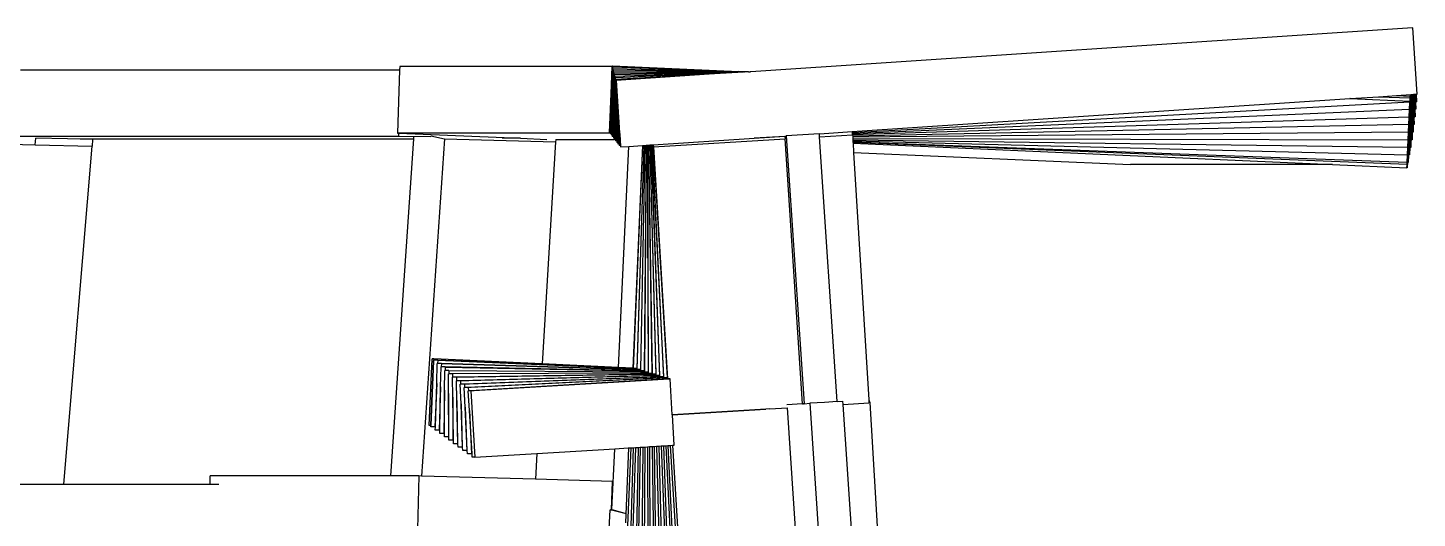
# Model space of a CAD drawing. Header units: millimetres. Extents: x 90964 to 877642, y 656808 to 1438307.
# Drawn here: x 862303 to 863347, y 1269691 to 1270060 of the extents above; entities that cross this region are included whole.
import ezdxf

# ---------------------------------------------------------------- set-up
doc = ezdxf.new("R2010")
doc.units = ezdxf.units.MM
doc.header["$LTSCALE"] = 300
doc.layers.add('SectionCutEdges', color=7, linetype='Continuous')

msp = doc.modelspace()

# ---------------------------------------------------------------- linework, layer by layer
at = {"color": 251}
for p, q in [((863343.7, 1270059.6), (863343.7, 1270059.6)), ((862582.3, 1270027.8), (862297.4, 1270027.8)), ((862582.3, 1270027.8), (862580.7, 1269980.5)), ((862582.5, 1270030.5), (862582.3, 1270027.8)), ((862742.2, 1270030.5), (862582.5, 1270030.5)), ((862742.2, 1270030.5), (862740.1, 1269981)), ((862742.3, 1270030.2), (862740.5, 1269981)), ((862740.8, 1269981), (862742.6, 1270029)), ((862741.4, 1270010), (862742.2, 1270030.5)), ((862741.4, 1270010), (862742.3, 1270030.2)), ((862742.6, 1270029), (862741.4, 1269981)), ((862741.6, 1269980.9), (862742.8, 1270027.9)), ((862742.3, 1270031), (862742.2, 1270030.5)), ((862742.2, 1270030.5), (862742.3, 1270030.5)), ((862742.8, 1270027.9), (862742.2, 1269980.9)), ((862742.4, 1270031), (862742.3, 1270031)), ((862742.3, 1270030.5), (862742.4, 1270031)), ((862742.3, 1270030.2), (862742.3, 1270030.5)), ((862742.3, 1270030.5), (862837.4, 1270026.7)), ((862742.6, 1270030.2), (862742.3, 1270030.2)), ((862742.4, 1270031), (862837.4, 1270026.7)), ((862742.5, 1269980.9), (862743.1, 1270026.7)), ((862742.6, 1270029), (862742.6, 1270030.2)), ((862742.6, 1270030.2), (862837.4, 1270026.7)), ((862742.9, 1270029), (862742.6, 1270029)), ((862742.8, 1270027.9), (862742.9, 1270029)), ((862743.1, 1270027.9), (862742.8, 1270027.9)), ((862742.9, 1270029), (862837.4, 1270026.7)), ((862743.1, 1270026.7), (862743, 1269980.9)), ((862743.1, 1270026.7), (862743.1, 1270027.9)), ((862743.1, 1270027.9), (862840.4, 1270026.6)), ((862743.4, 1270026.7), (862743.1, 1270026.7)), ((862743.4, 1270025.6), (862743.4, 1270026.7)), ((862743.4, 1270026.7), (862840.4, 1270026.6)), ((862743.7, 1270025.6), (862840.4, 1270026.6)), ((862743.9, 1270024.5), (862840.4, 1270026.6)), ((862744.2, 1270023.3), (862840.4, 1270026.6)), ((862744.6, 1270022.2), (862840.8, 1270026.6)), ((862744.9, 1270021), (862840.8, 1270026.6)), ((862840.4, 1270026.6), (862837.4, 1270026.7)), ((862840.8, 1270026.6), (862840.4, 1270026.6)), ((862743.3, 1269980.9), (862743.4, 1270025.6)), ((862743.7, 1270025.6), (862743.4, 1270025.6)), ((862743.4, 1270025.6), (862743.8, 1269980.8)), ((862743.7, 1270024.5), (862743.7, 1270025.6)), ((862743.9, 1270024.5), (862743.7, 1270024.5)), ((862743.7, 1270024.5), (862744.6, 1269980.8)), ((862744.1, 1269980.8), (862743.7, 1270024.5)), ((862744, 1270023.3), (862743.9, 1270024.5)), ((862744.2, 1270023.3), (862744, 1270023.3)), ((862744, 1270023.3), (862745.3, 1269980.8)), ((862744.8, 1269980.8), (862744, 1270023.3)), ((862744.3, 1270022.2), (862744.2, 1270023.3)), ((862744.6, 1270022.2), (862744.3, 1270022.2)), ((862744.3, 1270022.2), (862746.1, 1269980.7)), ((862745.6, 1269980.8), (862744.3, 1270022.2)), ((862744.6, 1270021), (862744.6, 1270022.2)), ((862744.9, 1270021), (862744.6, 1270021)), ((862744.6, 1270021), (862746.8, 1269980.7)), ((862746.4, 1269980.7), (862744.6, 1270021)), ((862745, 1270019.9), (862744.9, 1270021)), ((862745.1, 1270019.9), (862745, 1270019.9)), ((862745, 1270019.9), (862747.6, 1269980.7)), ((862747.1, 1269980.7), (862745, 1270019.9)), ((862740.2, 1269981), (862741.4, 1270010)), ((862740.3, 1269981), (862741.4, 1270010)), ((863296.7, 1270006.4), (863341.7, 1270004.4)), ((863318.1, 1270007.8), (863341.8, 1270006.9)), ((863331.7, 1270008.7), (863341.9, 1270008.3)), ((863341.8, 1270006.9), (863341.7, 1270004.4)), ((863341.8, 1270004.4), (863341.9, 1270008.3)), ((863341.9, 1270008.3), (863342.2, 1270008.3)), ((863342.2, 1270008.3), (863342, 1270003.7)), ((863342.1, 1270003.8), (863342.2, 1270008.3)), ((863342.2, 1270008.3), (863342.3, 1270009.4)), ((863342.5, 1270009.4), (863342.4, 1270003.8)), ((863342.6, 1270003.8), (863342.6, 1270009.4)), ((863342.9, 1270009.4), (863342.8, 1270003.8)), ((863343, 1270003.8), (863343.1, 1270009.4)), ((863343.3, 1270009.5), (863343.3, 1270003.8)), ((863343.6, 1270003.8), (863343.5, 1270009.5)), ((863343.8, 1270009.5), (863343.9, 1270003.8)), ((863344.2, 1270003.9), (863344.1, 1270009.5)), ((863344.4, 1270009.5), (863344.5, 1270003.9)), ((863344.9, 1270003.9), (863344.7, 1270009.6)), ((863345, 1270009.6), (863345.2, 1270003.9)), ((863345.6, 1270003.9), (863345.4, 1270009.6)), ((863345.7, 1270009.6), (863345.9, 1270004)), ((863346.5, 1270004), (863346.2, 1270009.7)), ((863346.4, 1270009.7), (863346.7, 1270004)), ((863341.6, 1270003.7), (862922.7, 1269980.7)), ((863341.4, 1269998.1), (862922.7, 1269979.9)), ((863341.1, 1269992.4), (863341.4, 1269998.1)), ((863341.5, 1269998.1), (863341.3, 1269992.4)), ((863341.4, 1269998.1), (863341.3, 1269992.4)), ((863341.4, 1269998.1), (863341.6, 1270003.7)), ((863341.6, 1270003.7), (863341.4, 1269998.1)), ((863341.5, 1269998.1), (863341.4, 1269998.1)), ((863341.4, 1269998.1), (863341.4, 1269998.1)), ((863341.4, 1269992.4), (863341.6, 1269998.1)), ((863341.8, 1270003.7), (863341.5, 1269998.1)), ((863341.6, 1269998.1), (863341.5, 1269998.1)), ((863341.6, 1270003.7), (863341.7, 1270004.4)), ((863341.8, 1270003.7), (863341.6, 1270003.7)), ((863341.6, 1269998.1), (863341.8, 1270003.7)), ((863341.8, 1269998.1), (863341.6, 1269992.4)), ((863341.8, 1269998.1), (863341.6, 1269998.1)), ((863341.7, 1270004.4), (863341.8, 1270004.4)), ((863341.8, 1270004.4), (863341.8, 1270003.7)), ((863342, 1270003.7), (863341.8, 1269998.1)), ((863342, 1270003.7), (863341.8, 1270003.7)), ((863341.8, 1269992.5), (863342, 1269998.1)), ((863342, 1269998.1), (863341.8, 1269998.1)), ((863342, 1269998.1), (863342.1, 1270003.8)), ((863342.1, 1270003.8), (863342, 1270003.7)), ((863342.3, 1269998.1), (863342, 1269998.1)), ((863342.4, 1270003.8), (863342.1, 1270003.8)), ((863342.3, 1269998.1), (863342.1, 1269992.5)), ((863342.4, 1270003.8), (863342.3, 1269998.1)), ((863342.5, 1269998.1), (863342.3, 1269998.1)), ((863342.6, 1270003.8), (863342.4, 1270003.8)), ((863342.4, 1269992.5), (863342.5, 1269998.1)), ((863342.5, 1269998.1), (863342.6, 1270003.8)), ((863342.8, 1269998.1), (863342.5, 1269998.1)), ((863342.8, 1270003.8), (863342.6, 1270003.8)), ((863342.8, 1269998.1), (863342.7, 1269992.5)), ((863342.8, 1270003.8), (863342.8, 1269998.1)), ((863343, 1270003.8), (863342.8, 1270003.8)), ((863343, 1269998.2), (863342.8, 1269998.1)), ((863343, 1269998.2), (863343, 1270003.8)), ((863343.3, 1270003.8), (863343, 1270003.8)), ((863343, 1269992.5), (863343, 1269998.2)), ((863343.3, 1269998.2), (863343, 1269998.2)), ((863343.3, 1270003.8), (863343.3, 1269998.2)), ((863343.6, 1270003.8), (863343.3, 1270003.8)), ((863343.3, 1269998.2), (863343.3, 1269992.5)), ((863343.7, 1269998.2), (863343.3, 1269998.2)), ((863343.7, 1269998.2), (863343.6, 1270003.8)), ((863343.9, 1270003.8), (863343.6, 1270003.8)), ((863343.7, 1269992.5), (863343.7, 1269998.2)), ((863343.9, 1269998.2), (863343.7, 1269998.2)), ((863344.2, 1270003.9), (863343.9, 1270003.8)), ((863343.9, 1270003.8), (863343.9, 1269998.2)), ((863343.9, 1269998.2), (863344, 1269992.5)), ((863344.3, 1269998.2), (863343.9, 1269998.2)), ((863344.3, 1269998.2), (863344.2, 1270003.9)), ((863344.5, 1270003.9), (863344.2, 1270003.9)), ((863344.5, 1269992.5), (863344.3, 1269998.2)), ((863344.6, 1269998.2), (863344.3, 1269998.2)), ((863344.5, 1270003.9), (863344.6, 1269998.2)), ((863344.9, 1270003.9), (863344.5, 1270003.9)), ((863344.6, 1269998.2), (863344.7, 1269992.5)), ((863345.1, 1269998.2), (863344.6, 1269998.2)), ((863345.1, 1269998.2), (863344.9, 1270003.9)), ((863345.2, 1270003.9), (863344.9, 1270003.9)), ((863345.4, 1269998.3), (863345.1, 1269998.2)), ((863345.3, 1269992.6), (863345.1, 1269998.2)), ((863345.2, 1270003.9), (863345.4, 1269998.3)), ((863345.6, 1270003.9), (863345.2, 1270003.9)), ((863345.4, 1269998.3), (863345.5, 1269992.6)), ((863345.4, 1269998.3), (863345.9, 1269998.3)), ((863345.9, 1270004), (863345.6, 1270003.9)), ((863345.9, 1269998.3), (863345.6, 1270003.9)), ((863345.9, 1270004), (863346.2, 1269998.3)), ((863345.9, 1270004), (863346.5, 1270004)), ((863346.2, 1269998.3), (863345.9, 1269998.3)), ((863346.7, 1270004), (863346.5, 1270004)), ((863341.1, 1269992.4), (862922.8, 1269979)), ((863340.9, 1269986.8), (862922.9, 1269978.1)), ((863340.6, 1269981.1), (863340.9, 1269986.8)), ((863340.7, 1269981.1), (863341, 1269986.8)), ((863340.9, 1269986.8), (863341.1, 1269992.4)), ((863341, 1269986.8), (863340.9, 1269986.8)), ((863340.9, 1269981.1), (863341.2, 1269986.8)), ((863341.3, 1269992.4), (863341, 1269986.8)), ((863341.2, 1269986.8), (863341, 1269986.8)), ((863341.3, 1269992.4), (863341.1, 1269992.4)), ((863341.2, 1269986.8), (863341.4, 1269992.4)), ((863341.4, 1269986.8), (863341.2, 1269986.8)), ((863341.4, 1269986.8), (863341.2, 1269981.1)), ((863341.4, 1269992.4), (863341.3, 1269992.4)), ((863341.6, 1269992.4), (863341.4, 1269992.4)), ((863341.6, 1269992.4), (863341.4, 1269986.8)), ((863341.7, 1269986.8), (863341.4, 1269986.8)), ((863341.8, 1269992.5), (863341.6, 1269992.4)), ((863341.6, 1269981.1), (863341.7, 1269986.8)), ((863341.7, 1269986.8), (863341.8, 1269992.5)), ((863342, 1269986.8), (863341.7, 1269986.8)), ((863342.1, 1269992.5), (863341.8, 1269992.5)), ((863342, 1269986.8), (863341.8, 1269981.1)), ((863342.1, 1269992.5), (863342, 1269986.8)), ((863342.3, 1269986.8), (863342, 1269986.8)), ((863342.4, 1269992.5), (863342.1, 1269992.5)), ((863342.2, 1269981.1), (863342.3, 1269986.8)), ((863342.3, 1269986.8), (863342.4, 1269992.5)), ((863342.6, 1269986.8), (863342.3, 1269986.8)), ((863342.7, 1269992.5), (863342.4, 1269992.5)), ((863342.6, 1269986.8), (863342.5, 1269981.1)), ((863342.7, 1269992.5), (863342.6, 1269986.8)), ((863343, 1269986.8), (863342.6, 1269986.8)), ((863343, 1269992.5), (863342.7, 1269992.5)), ((863343, 1269986.8), (863343, 1269992.5)), ((863343.3, 1269992.5), (863343, 1269992.5)), ((863343, 1269981.1), (863343, 1269986.8)), ((863343.3, 1269986.8), (863343, 1269986.8)), ((863343.3, 1269992.5), (863343.3, 1269986.8)), ((863343.7, 1269992.5), (863343.3, 1269992.5)), ((863343.3, 1269986.8), (863343.3, 1269981.1)), ((863343.8, 1269986.8), (863343.3, 1269986.8)), ((863343.8, 1269986.8), (863343.7, 1269992.5)), ((863344, 1269992.5), (863343.7, 1269992.5)), ((863343.8, 1269981.1), (863343.8, 1269986.8)), ((863344, 1269986.8), (863343.8, 1269986.8)), ((863344, 1269992.5), (863344, 1269986.8)), ((863344.5, 1269992.5), (863344, 1269992.5)), ((863344, 1269986.8), (863344.6, 1269986.9)), ((863344, 1269986.8), (863344.1, 1269981.1)), ((863344.6, 1269986.9), (863344.5, 1269992.5)), ((863344.7, 1269992.5), (863344.5, 1269992.5)), ((863344.8, 1269986.9), (863344.6, 1269986.9)), ((863344.7, 1269992.5), (863345.3, 1269992.6)), ((863344.7, 1269992.5), (863344.8, 1269986.9)), ((863345.5, 1269992.6), (863345.3, 1269992.6)), ((862581.8, 1269977.8), (862242.6, 1269977.8)), ((862308.5, 1269971.7), (862308.9, 1269976.5)), ((862308.9, 1269976.5), (862308.9, 1269976.5)), ((862332.7, 1269976.1), (862308.9, 1269976.5)), ((862351.6, 1269975.6), (862332.7, 1269976.1)), ((862351.7, 1269975.8), (862332.7, 1269976.1)), ((862351.6, 1269975.6), (862351.2, 1269970.6)), ((862351.7, 1269975.8), (862351.6, 1269975.6)), ((862351.7, 1269976.2), (862351.7, 1269975.8)), ((862351.7, 1269976.2), (862592.7, 1269976.2)), ((862592.7, 1269976.2), (862575.4, 1269722.7)), ((862740.3, 1269980.5), (862580.7, 1269980.5)), ((862580.7, 1269980.5), (862581.8, 1269980.4)), ((862581.8, 1269980.4), (862673.1, 1269976.5)), ((862581.8, 1269977.8), (862581.8, 1269980.4)), ((862605.9, 1269977.5), (862581.8, 1269977.8)), ((862592.8, 1269977.4), (862592.7, 1269976.2)), ((862616.2, 1269976.2), (862598.9, 1269722.6)), ((862605.9, 1269978.4), (862616.2, 1269976.2)), ((862616.2, 1269976.2), (862699.6, 1269973.8)), ((862673.1, 1269976.5), (862659.5, 1269976.7)), ((862673.1, 1269976.5), (862692.9, 1269975.7)), ((862699.7, 1269975.4), (862699.6, 1269973.8)), ((862699.7, 1269975.7), (862699.7, 1269975.4)), ((862699.7, 1269975.7), (862743.8, 1269975.6)), ((862740.2, 1269981), (862740.1, 1269981)), ((862740.3, 1269981), (862740.2, 1269981)), ((862740.3, 1269980.5), (862740.3, 1269981)), ((862740.5, 1269981), (862740.3, 1269981)), ((862740.5, 1269980.5), (862740.3, 1269980.5)), ((862740.5, 1269981), (862740.5, 1269980.5)), ((862740.8, 1269981), (862740.5, 1269981)), ((862740.5, 1269980.5), (862740.5, 1269980.2)), ((862740.8, 1269980.5), (862740.5, 1269980.5)), ((862740.8, 1269980.2), (862740.5, 1269980.2)), ((862740.8, 1269980.5), (862740.8, 1269981)), ((862741.4, 1269981), (862740.8, 1269981)), ((862740.8, 1269980.2), (862740.8, 1269980.5)), ((862741.4, 1269980.5), (862740.8, 1269980.5)), ((862741.4, 1269980.2), (862740.8, 1269980.2)), ((862741.4, 1269980.2), (862741.3, 1269979)), ((862741.6, 1269979), (862741.3, 1269979)), ((862741.4, 1269981), (862741.4, 1269980.5)), ((862741.6, 1269980.9), (862741.4, 1269981)), ((862741.4, 1269980.5), (862741.4, 1269980.2)), ((862741.6, 1269980.4), (862741.4, 1269980.5)), ((862741.6, 1269980.2), (862741.4, 1269980.2)), ((862741.6, 1269980.4), (862741.6, 1269980.9)), ((862742.2, 1269980.9), (862741.6, 1269980.9)), ((862741.6, 1269980.2), (862741.6, 1269980.4)), ((862742.2, 1269980.4), (862741.6, 1269980.4)), ((862741.6, 1269979), (862741.6, 1269980.2)), ((862742.2, 1269980.1), (862741.6, 1269980.2)), ((862742.2, 1269979), (862741.6, 1269979)), ((862742.2, 1269979), (862742.1, 1269977.9)), ((862742.4, 1269977.9), (862742.1, 1269977.9)), ((862742.2, 1269980.9), (862742.2, 1269980.4)), ((862742.5, 1269980.9), (862742.2, 1269980.9)), ((862742.2, 1269980.4), (862742.2, 1269980.1)), ((862742.5, 1269980.4), (862742.2, 1269980.4)), ((862742.2, 1269980.1), (862742.2, 1269979)), ((862742.5, 1269980.1), (862742.2, 1269980.1)), ((862742.4, 1269979), (862742.2, 1269979)), ((862742.4, 1269979), (862742.5, 1269980.1)), ((862742.4, 1269977.9), (862742.4, 1269979)), ((862743, 1269979), (862742.4, 1269979)), ((862743, 1269977.9), (862742.4, 1269977.9)), ((862742.5, 1269980.4), (862742.5, 1269980.9)), ((862743, 1269980.9), (862742.5, 1269980.9)), ((862742.5, 1269980.1), (862742.5, 1269980.4)), ((862743, 1269980.4), (862742.5, 1269980.4)), ((862743, 1269980.1), (862742.5, 1269980.1)), ((862743, 1269980.9), (862743, 1269980.4)), ((862743.3, 1269980.9), (862743, 1269980.9)), ((862743, 1269980.4), (862743, 1269980.1)), ((862743.3, 1269980.4), (862743, 1269980.4)), ((862743, 1269980.1), (862743, 1269979)), ((862743.3, 1269980.1), (862743, 1269980.1)), ((862743, 1269979), (862743, 1269977.9)), ((862743.3, 1269979), (862743, 1269979)), ((862743, 1269977.9), (862743, 1269976.7)), ((862743.3, 1269977.9), (862743, 1269977.9)), ((862743.3, 1269976.7), (862743, 1269976.7)), ((862743.3, 1269980.4), (862743.3, 1269980.9)), ((862743.8, 1269980.8), (862743.3, 1269980.9)), ((862743.3, 1269980.1), (862743.3, 1269980.4)), ((862743.8, 1269980.4), (862743.3, 1269980.4)), ((862743.3, 1269979), (862743.3, 1269980.1)), ((862743.8, 1269980.1), (862743.3, 1269980.1)), ((862743.3, 1269977.9), (862743.3, 1269979)), ((862743.8, 1269979), (862743.3, 1269979)), ((862743.3, 1269976.7), (862743.3, 1269977.9)), ((862743.8, 1269977.9), (862743.3, 1269977.9)), ((862743.8, 1269976.7), (862743.3, 1269976.7)), ((862743.8, 1269980.8), (862743.8, 1269980.4)), ((862744.1, 1269980.8), (862743.8, 1269980.8)), ((862743.8, 1269980.4), (862743.8, 1269980.1)), ((862744.1, 1269980.3), (862743.8, 1269980.4)), ((862743.8, 1269980.1), (862743.8, 1269979)), ((862744.1, 1269980.1), (862743.8, 1269980.1)), ((862743.8, 1269979), (862743.8, 1269977.9)), ((862744.1, 1269979), (862743.8, 1269979)), ((862743.8, 1269977.9), (862743.8, 1269976.7)), ((862744.1, 1269977.9), (862743.8, 1269977.9)), ((862743.8, 1269976.7), (862743.8, 1269975.6)), ((862744.1, 1269976.7), (862743.8, 1269976.7)), ((862744.1, 1269975.6), (862743.8, 1269975.6)), ((862744.1, 1269980.3), (862744.1, 1269980.8)), ((862744.6, 1269980.8), (862744.1, 1269980.8)), ((862744.1, 1269980.1), (862744.1, 1269980.3)), ((862744.6, 1269980.3), (862744.1, 1269980.3)), ((862744.1, 1269979), (862744.1, 1269980.1)), ((862744.6, 1269980.1), (862744.1, 1269980.1)), ((862744.1, 1269977.9), (862744.1, 1269979)), ((862744.6, 1269979), (862744.1, 1269979)), ((862744.1, 1269976.7), (862744.1, 1269977.9)), ((862744.6, 1269977.9), (862744.1, 1269977.9)), ((862744.1, 1269975.6), (862744.1, 1269976.7)), ((862744.7, 1269976.7), (862744.1, 1269976.7)), ((862744.7, 1269975.6), (862744.1, 1269975.6)), ((862744.8, 1269980.8), (862744.6, 1269980.8)), ((862744.6, 1269980.8), (862744.6, 1269980.3)), ((862744.6, 1269980.3), (862744.6, 1269980.1)), ((862744.9, 1269980.3), (862744.6, 1269980.3)), ((862744.6, 1269980.1), (862744.6, 1269979)), ((862744.9, 1269980), (862744.6, 1269980.1)), ((862744.6, 1269979), (862744.6, 1269977.9)), ((862744.9, 1269979), (862744.6, 1269979)), ((862744.6, 1269977.9), (862744.7, 1269976.7)), ((862744.9, 1269977.9), (862744.6, 1269977.9)), ((862744.7, 1269976.7), (862744.7, 1269975.6)), ((862744.9, 1269976.7), (862744.7, 1269976.7)), ((862744.7, 1269975.6), (862744.7, 1269974.5)), ((862745, 1269975.6), (862744.7, 1269975.6)), ((862745, 1269974.5), (862744.7, 1269974.5)), ((862745.3, 1269980.8), (862744.8, 1269980.8)), ((862744.9, 1269980.3), (862744.8, 1269980.8)), ((862745.4, 1269980.3), (862744.9, 1269980.3)), ((862744.9, 1269980), (862744.9, 1269980.3)), ((862744.9, 1269979), (862744.9, 1269980)), ((862745.4, 1269980), (862744.9, 1269980)), ((862744.9, 1269977.9), (862744.9, 1269979)), ((862745.4, 1269978.9), (862744.9, 1269979)), ((862744.9, 1269976.7), (862744.9, 1269977.9)), ((862745.4, 1269977.8), (862744.9, 1269977.9)), ((862745, 1269975.6), (862744.9, 1269976.7)), ((862745.5, 1269976.7), (862744.9, 1269976.7)), ((862745, 1269974.5), (862745, 1269975.6)), ((862745.5, 1269975.6), (862745, 1269975.6)), ((862745.5, 1269974.5), (862745, 1269974.5)), ((862745.6, 1269980.8), (862745.3, 1269980.8)), ((862745.3, 1269980.8), (862745.4, 1269980.3)), ((862745.6, 1269980.3), (862745.4, 1269980.3)), ((862745.4, 1269980.3), (862745.4, 1269980)), ((862745.4, 1269980), (862745.4, 1269978.9)), ((862745.6, 1269980), (862745.4, 1269980)), ((862745.4, 1269978.9), (862745.4, 1269977.8)), ((862745.7, 1269978.9), (862745.4, 1269978.9)), ((862745.4, 1269977.8), (862745.5, 1269976.7)), ((862745.7, 1269977.8), (862745.4, 1269977.8)), ((862745.5, 1269976.7), (862745.5, 1269975.6)), ((862745.7, 1269976.7), (862745.5, 1269976.7)), ((862745.5, 1269975.6), (862745.5, 1269974.5)), ((862745.8, 1269975.6), (862745.5, 1269975.6)), ((862745.5, 1269974.5), (862745.6, 1269973.3)), ((862745.8, 1269974.5), (862745.5, 1269974.5)), ((862746.1, 1269980.7), (862745.6, 1269980.8)), ((862745.6, 1269980.3), (862745.6, 1269980.8)), ((862745.6, 1269980), (862745.6, 1269980.3)), ((862746.1, 1269980.3), (862745.6, 1269980.3)), ((862746.1, 1269980), (862745.6, 1269980)), ((862745.7, 1269978.9), (862745.6, 1269980)), ((862745.7, 1269977.8), (862745.7, 1269978.9)), ((862746.2, 1269978.9), (862745.7, 1269978.9)), ((862745.7, 1269976.7), (862745.7, 1269977.8)), ((862746.2, 1269977.8), (862745.7, 1269977.8)), ((862745.8, 1269975.6), (862745.7, 1269976.7)), ((862746.3, 1269976.7), (862745.7, 1269976.7)), ((862745.8, 1269974.5), (862745.8, 1269975.6)), ((862746.3, 1269975.6), (862745.8, 1269975.6)), ((862745.8, 1269973.3), (862745.8, 1269974.5)), ((862746.4, 1269974.5), (862745.8, 1269974.5)), ((862746.4, 1269980.7), (862746.1, 1269980.7)), ((862746.1, 1269980.7), (862746.1, 1269980.3)), ((862746.1, 1269980.3), (862746.1, 1269980)), ((862746.4, 1269980.3), (862746.1, 1269980.3)), ((862746.4, 1269980), (862746.1, 1269980)), ((862746.1, 1269980), (862746.2, 1269978.9)), ((862746.4, 1269978.9), (862746.2, 1269978.9)), ((862746.2, 1269978.9), (862746.2, 1269977.8)), ((862746.2, 1269977.8), (862746.3, 1269976.7)), ((862746.5, 1269977.8), (862746.2, 1269977.8)), ((862746.3, 1269976.7), (862746.3, 1269975.6)), ((862746.5, 1269976.7), (862746.3, 1269976.7)), ((862746.3, 1269975.6), (862746.4, 1269974.5)), ((862746.6, 1269975.6), (862746.3, 1269975.6)), ((862746.8, 1269980.7), (862746.4, 1269980.7)), ((862746.4, 1269980.3), (862746.4, 1269980.7)), ((862746.4, 1269980), (862746.4, 1269980.3)), ((862746.9, 1269980.2), (862746.4, 1269980.3)), ((862746.9, 1269980), (862746.4, 1269980)), ((862746.4, 1269978.9), (862746.4, 1269980)), ((862746.9, 1269978.9), (862746.4, 1269978.9)), ((862746.5, 1269977.8), (862746.4, 1269978.9)), ((862746.4, 1269974.5), (862746.4, 1269973.4)), ((862746.6, 1269974.5), (862746.4, 1269974.5)), ((862747, 1269977.8), (862746.5, 1269977.8)), ((862746.5, 1269976.7), (862746.5, 1269977.8)), ((862746.6, 1269975.6), (862746.5, 1269976.7)), ((862747.1, 1269976.7), (862746.5, 1269976.7)), ((862746.6, 1269974.5), (862746.6, 1269975.6)), ((862747.1, 1269975.6), (862746.6, 1269975.6)), ((862746.7, 1269973.4), (862746.6, 1269974.5)), ((862747.2, 1269974.5), (862746.6, 1269974.5)), ((862747.1, 1269980.7), (862746.8, 1269980.7)), ((862746.8, 1269980.7), (862746.9, 1269980.2)), ((862747.1, 1269980.2), (862746.9, 1269980.2)), ((862746.9, 1269980.2), (862746.9, 1269980)), ((862747.2, 1269980), (862746.9, 1269980)), ((862746.9, 1269980), (862746.9, 1269978.9)), ((862747.2, 1269978.9), (862746.9, 1269978.9)), ((862746.9, 1269978.9), (862747, 1269977.8)), ((862747.3, 1269977.8), (862747, 1269977.8)), ((862747, 1269977.8), (862747.1, 1269976.7)), ((862747.6, 1269980.7), (862747.1, 1269980.7)), ((862747.1, 1269980.2), (862747.1, 1269980.7)), ((862747.6, 1269980.2), (862747.1, 1269980.2)), ((862747.2, 1269980), (862747.1, 1269980.2)), ((862747.3, 1269976.7), (862747.1, 1269976.7)), ((862747.1, 1269976.7), (862747.1, 1269975.6)), ((862747.4, 1269975.6), (862747.1, 1269975.6)), ((862747.1, 1269975.6), (862747.2, 1269974.5)), ((862747.6, 1269980), (862747.2, 1269980)), ((862747.2, 1269978.9), (862747.2, 1269980)), ((862747.7, 1269978.9), (862747.2, 1269978.9)), ((862747.3, 1269977.8), (862747.2, 1269978.9)), ((862747.2, 1269974.5), (862747.2, 1269973.4)), ((862747.4, 1269974.5), (862747.2, 1269974.5)), ((862747.8, 1269977.8), (862747.3, 1269977.8)), ((862747.3, 1269976.7), (862747.3, 1269977.8)), ((862747.8, 1269976.7), (862747.3, 1269976.7)), ((862747.4, 1269975.6), (862747.3, 1269976.7)), ((862747.9, 1269975.6), (862747.4, 1269975.6)), ((862747.4, 1269974.5), (862747.4, 1269975.6)), ((862748, 1269974.5), (862747.4, 1269974.5)), ((862747.5, 1269973.4), (862747.4, 1269974.5)), ((862747.7, 1269980.7), (862747.6, 1269980.7)), ((862747.6, 1269980.7), (862747.6, 1269980.2)), ((862747.8, 1269980.2), (862747.6, 1269980.2)), ((862747.6, 1269980.2), (862747.6, 1269980)), ((862747.8, 1269979.9), (862747.6, 1269980)), ((862747.6, 1269980), (862747.7, 1269978.9)), ((862747.9, 1269978.9), (862747.7, 1269978.9)), ((862747.7, 1269978.9), (862747.8, 1269977.8)), ((862747.9, 1269977.8), (862747.8, 1269977.8)), ((862747.8, 1269977.8), (862747.8, 1269976.7)), ((862748, 1269976.7), (862747.8, 1269976.7)), ((862747.8, 1269976.7), (862747.9, 1269975.6)), ((862748.1, 1269975.6), (862747.9, 1269975.6)), ((862747.9, 1269975.6), (862748, 1269974.5)), ((862748.2, 1269974.5), (862748, 1269974.5)), ((862748, 1269974.5), (862748, 1269973.4)), ((862773.1, 1269970.1), (862872, 1269976.1)), ((862871.8, 1269977.9), (862848.8, 1269976.7)), ((862871.8, 1269978.2), (862871.8, 1269977.9)), ((862871.8, 1269977.9), (862872, 1269976.1)), ((862885.1, 1269777), (862872, 1269976.1)), ((862898, 1269977.7), (862922.8, 1269979.2)), ((862922.7, 1269980.7), (862922.6, 1269981.6)), ((862922.7, 1269979.9), (862922.7, 1269980.7)), ((862922.8, 1269979.2), (862922.7, 1269979.9)), ((862922.8, 1269979.2), (862922.8, 1269979)), ((862922.8, 1269979), (862922.9, 1269978.1)), ((863340.6, 1269981.1), (862922.9, 1269977.3)), ((862922.9, 1269978.1), (862922.9, 1269977.3)), ((862922.9, 1269977.3), (862923, 1269976.4)), ((862923, 1269976.4), (863340.4, 1269975.4)), ((862923, 1269976.4), (862923, 1269975.4)), ((862923, 1269975.4), (863340.1, 1269969.8)), ((862923, 1269975.4), (862923.1, 1269974.5)), ((862923.1, 1269974.5), (863339.9, 1269964.1)), ((862923.1, 1269974.5), (862923.1, 1269973.6)), ((863340.1, 1269969.8), (863340.4, 1269975.4)), ((863340.5, 1269975.4), (863340.2, 1269969.7)), ((863340.5, 1269975.4), (863340.3, 1269969.7)), ((863340.4, 1269975.4), (863340.6, 1269981.1)), ((863340.4, 1269975.4), (863340.5, 1269975.4)), ((863340.7, 1269981.1), (863340.5, 1269975.4)), ((863340.5, 1269975.4), (863340.5, 1269975.4)), ((863340.5, 1269969.7), (863340.7, 1269975.4)), ((863340.5, 1269975.4), (863340.7, 1269975.4)), ((863340.7, 1269981.1), (863340.6, 1269981.1)), ((863340.9, 1269981.1), (863340.7, 1269981.1)), ((863340.7, 1269975.4), (863340.9, 1269981.1)), ((863340.7, 1269975.4), (863341, 1269975.4)), ((863341, 1269975.4), (863340.8, 1269969.7)), ((863341.2, 1269981.1), (863340.9, 1269981.1)), ((863341.2, 1269981.1), (863341, 1269975.4)), ((863341, 1269975.4), (863341.4, 1269975.4)), ((863341.6, 1269981.1), (863341.2, 1269981.1)), ((863341.3, 1269969.7), (863341.4, 1269975.4)), ((863341.4, 1269975.4), (863341.6, 1269981.1)), ((863341.4, 1269975.4), (863341.7, 1269975.4)), ((863341.8, 1269981.1), (863341.6, 1269981.1)), ((863341.7, 1269975.4), (863341.6, 1269969.7)), ((863341.8, 1269981.1), (863341.7, 1269975.4)), ((863341.7, 1269975.4), (863342.2, 1269975.4)), ((863342.2, 1269981.1), (863341.8, 1269981.1)), ((863342.1, 1269969.7), (863342.2, 1269975.4)), ((863342.2, 1269975.4), (863342.2, 1269981.1)), ((863342.5, 1269981.1), (863342.2, 1269981.1)), ((863342.2, 1269975.4), (863342.4, 1269975.4)), ((863342.5, 1269981.1), (863342.4, 1269975.4)), ((863342.4, 1269975.4), (863342.4, 1269969.7)), ((863342.4, 1269975.4), (863343, 1269975.4)), ((863343, 1269981.1), (863342.5, 1269981.1)), ((863343, 1269975.4), (863343, 1269981.1)), ((863343.3, 1269981.1), (863343, 1269981.1)), ((863343.3, 1269975.4), (863343, 1269975.4)), ((863343.3, 1269981.1), (863343.3, 1269975.4)), ((863343.3, 1269981.1), (863343.8, 1269981.1)), ((863344.1, 1269981.1), (863343.8, 1269981.1)), ((862274.5, 1269972.5), (862308.5, 1269971.7)), ((862308.5, 1269971.7), (862351.2, 1269970.6)), ((862329.9, 1269716.6), (862351.2, 1269970.6)), ((862699.6, 1269973.8), (862689.6, 1269806.9)), ((862745.8, 1269973.3), (862745.6, 1269973.3)), ((862746.4, 1269973.4), (862745.8, 1269973.3)), ((862746.4, 1269973.4), (862746.5, 1269972.2)), ((862746.7, 1269973.4), (862746.4, 1269973.4)), ((862746.7, 1269972.2), (862746.5, 1269972.2)), ((862746.7, 1269972.2), (862746.7, 1269973.4)), ((862747.2, 1269973.4), (862746.7, 1269973.4)), ((862747.3, 1269972.3), (862746.7, 1269972.2)), ((862746.9, 1269804.2), (862754.6, 1269970.4)), ((862747.2, 1269973.4), (862747.3, 1269972.3)), ((862747.5, 1269973.4), (862747.2, 1269973.4)), ((862747.3, 1269972.3), (862747.4, 1269971.1)), ((862747.6, 1269972.3), (862747.3, 1269972.3)), ((862747.6, 1269971.1), (862747.4, 1269971.1)), ((862747.6, 1269972.3), (862747.5, 1269973.4)), ((862748, 1269973.4), (862747.5, 1269973.4)), ((862747.6, 1269971.1), (862747.6, 1269972.3)), ((862748.1, 1269972.3), (862747.6, 1269972.3)), ((862748.2, 1269971.2), (862747.6, 1269971.1)), ((862748.2, 1269973.4), (862748, 1269973.4)), ((862748, 1269973.4), (862748.1, 1269972.3)), ((862748.3, 1269972.3), (862748.1, 1269972.3)), ((862748.1, 1269972.3), (862748.2, 1269971.2)), ((862748.2, 1269971.2), (862748.3, 1269970)), ((862748.4, 1269971.2), (862748.2, 1269971.2)), ((862748.5, 1269970), (862748.3, 1269970)), ((862764.8, 1269971.1), (862757.7, 1269803.7)), ((862764.9, 1269971.1), (862757.8, 1269803.5)), ((862765.8, 1269971.2), (862760.6, 1269803.4)), ((862765.9, 1269971.2), (862760.7, 1269802.7)), ((862766.7, 1269971.2), (862763.4, 1269802.6)), ((862767.6, 1269971.3), (862766.2, 1269801.7)), ((862767.7, 1269971.3), (862766.3, 1269800.9)), ((862768.5, 1269971.3), (862769.1, 1269800.9)), ((862768.6, 1269971.4), (862769.2, 1269800)), ((862769.4, 1269971.4), (862771.9, 1269800)), ((862769.5, 1269971.4), (862772.1, 1269799.2)), ((862770.3, 1269971.5), (862774.8, 1269799.2)), ((862770.4, 1269971.5), (862774.9, 1269798.3)), ((862771.2, 1269971.5), (862777.7, 1269798.3)), ((862771.3, 1269971.5), (862777.8, 1269797.4)), ((862772, 1269971.6), (862780.6, 1269797.4)), ((862772.1, 1269971.6), (862772.2, 1269971)), ((862772.2, 1269971), (862772.9, 1269971)), ((862772.2, 1269971), (862780.7, 1269796.6)), ((862772.9, 1269971.6), (862773.1, 1269970.1)), ((862772.9, 1269971.6), (862772.9, 1269971)), ((862772.9, 1269971), (862783.5, 1269796.6)), ((862773.1, 1269970.1), (862783.6, 1269795.7)), ((863339.6, 1269958.4), (862923.1, 1269973.6)), ((862923.1, 1269973.6), (862923.2, 1269973.3)), ((863339.6, 1269956.9), (862923.2, 1269973.3)), ((862923.2, 1269973.3), (862923.2, 1269972.9)), ((862923.2, 1269972.9), (863283.5, 1269956.9)), ((862923.2, 1269972.9), (862923.6, 1269965.8)), ((862923.6, 1269965.8), (863131.7, 1269956.9)), ((862923.6, 1269965.8), (862934.9, 1269779.8)), ((863339.6, 1269958.4), (863339.9, 1269964.1)), ((863340, 1269964.1), (863339.7, 1269958.4)), ((863339.9, 1269964.1), (863340.1, 1269969.8)), ((863340.1, 1269964.1), (863339.9, 1269958.4)), ((863339.9, 1269964.1), (863340, 1269964.1)), ((863340.2, 1269969.7), (863340, 1269964.1)), ((863340, 1269964.1), (863340.1, 1269964.1)), ((863340.1, 1269969.8), (863340.2, 1269969.7)), ((863340.3, 1269969.7), (863340.1, 1269964.1)), ((863340.1, 1269958.3), (863340.3, 1269964.1)), ((863340.1, 1269964.1), (863340.3, 1269964.1)), ((863340.2, 1269969.7), (863340.3, 1269969.7)), ((863340.3, 1269964.1), (863340.5, 1269969.7)), ((863340.3, 1269969.7), (863340.5, 1269969.7)), ((863340.3, 1269964.1), (863340.6, 1269964.1)), ((863340.6, 1269964.1), (863340.4, 1269958.3)), ((863340.5, 1269969.7), (863340.8, 1269969.7)), ((863340.8, 1269969.7), (863340.6, 1269964.1)), ((863340.6, 1269964.1), (863341.1, 1269964)), ((863340.8, 1269969.7), (863341.3, 1269969.7)), ((863341.1, 1269964), (863341.3, 1269969.7)), ((863341.4, 1269964), (863341.1, 1269964)), ((863341.3, 1269969.7), (863341.6, 1269969.7)), ((863341.6, 1269969.7), (863341.4, 1269964)), ((863341.6, 1269969.7), (863342.1, 1269969.7)), ((863342.4, 1269969.7), (863342.1, 1269969.7)), ((863283.5, 1269956.9), (863131.7, 1269956.9)), ((863283.5, 1269956.9), (863339.4, 1269954.4)), ((863339.4, 1269954.4), (863339.6, 1269956.9)), ((863339.6, 1269954.4), (863339.4, 1269954.4)), ((863339.6, 1269956.9), (863339.6, 1269958.4)), ((863339.7, 1269958.4), (863339.6, 1269958.4)), ((863339.7, 1269956.9), (863339.6, 1269954.4)), ((863339.7, 1269956.9), (863339.6, 1269956.9)), ((863339.7, 1269958.4), (863339.7, 1269956.9)), ((863339.7, 1269958.4), (863339.9, 1269958.4)), ((863339.8, 1269956.9), (863339.7, 1269956.9)), ((863339.9, 1269958.4), (863339.8, 1269956.9)), ((863339.9, 1269958.4), (863340.1, 1269958.3)), ((863340.4, 1269958.3), (863340.1, 1269958.3)), ((862604.6, 1269760.7), (862606.9, 1269810.6)), ((862607.9, 1269809.3), (862605.7, 1269760.7)), ((862605.9, 1269760.7), (862607.9, 1269809.3)), ((862606.9, 1269810.6), (862608, 1269810.6)), ((862608, 1269810.6), (862606.9, 1269810.6)), ((862607.9, 1269809.3), (862608, 1269809.7)), ((862608, 1269810.6), (862608, 1269810.6)), ((862608, 1269810.6), (862608, 1269809.7)), ((862689.6, 1269806.9), (862608, 1269810.6)), ((862611, 1269809.7), (862608, 1269809.7)), ((862610.3, 1269792.3), (862610.7, 1269807.2)), ((862610.9, 1269807.2), (862610.7, 1269807.2)), ((862611, 1269809.6), (862610.9, 1269807.2)), ((862613.8, 1269807.2), (862610.9, 1269807.2)), ((862611, 1269809.7), (862611, 1269809.6)), ((862757.7, 1269803.6), (862611, 1269809.7)), ((862611, 1269809.6), (862757.7, 1269803.4)), ((862613.8, 1269807.1), (862613.7, 1269804.6)), ((862613.8, 1269807.2), (862613.8, 1269807.1)), ((862757.8, 1269802.8), (862613.8, 1269807.2)), ((862613.8, 1269807.1), (862757.8, 1269802.7)), ((862613.2, 1269789.7), (862613.5, 1269804.6)), ((862613.7, 1269804.6), (862613.5, 1269804.6)), ((862616.6, 1269804.6), (862613.7, 1269804.6)), ((862616.2, 1269787.2), (862616.3, 1269802)), ((862616.5, 1269802), (862616.3, 1269802)), ((862616.6, 1269804.5), (862616.5, 1269802)), ((862619.4, 1269802), (862616.5, 1269802)), ((862616.6, 1269804.6), (862616.6, 1269804.5)), ((862760.6, 1269801.8), (862616.6, 1269804.6)), ((862616.6, 1269804.5), (862760.6, 1269801.8)), ((862619.2, 1269799.5), (862619.4, 1269799.5)), ((862619.2, 1269784.6), (862619.2, 1269799.5)), ((862619.4, 1269802), (862619.4, 1269799.5)), ((862619.4, 1269802), (862763.5, 1269800.9)), ((862622.2, 1269799.5), (862619.4, 1269799.5)), ((862622.1, 1269796.9), (862622.2, 1269796.9)), ((862622.3, 1269782), (862622.1, 1269796.9)), ((862766.3, 1269800), (862622.2, 1269799.5)), ((862622.2, 1269799.5), (862622.2, 1269796.9)), ((862622.2, 1269796.9), (862769.2, 1269799.1)), ((862625.1, 1269796.9), (862622.2, 1269796.9)), ((862772.1, 1269799.1), (862625.1, 1269796.9)), ((862625.1, 1269796.9), (862625.2, 1269794.3)), ((862625.2, 1269794.3), (862772.1, 1269798.2)), ((862774.9, 1269798.2), (862628, 1269794.3)), ((862628.1, 1269791.7), (862775, 1269797.3)), ((862777.8, 1269797.3), (862631, 1269791.7)), ((862746.9, 1269804.2), (862689.6, 1269806.9)), ((862757.7, 1269803.7), (862746.9, 1269804.2)), ((862757.7, 1269803.7), (862757.7, 1269803.6)), ((862757.8, 1269803.5), (862757.7, 1269803.6)), ((862757.7, 1269803.6), (862757.7, 1269803.4)), ((862757.7, 1269803.4), (862757.8, 1269803.4)), ((862757.8, 1269803.5), (862757.8, 1269803.4)), ((862760.6, 1269803.4), (862757.8, 1269803.5)), ((862757.8, 1269803.4), (862760.6, 1269803.4)), ((862757.8, 1269802.8), (862757.8, 1269803.4)), ((862757.8, 1269802.7), (862757.8, 1269802.8)), ((862760.6, 1269802.7), (862757.8, 1269802.8)), ((862757.8, 1269802.7), (862760.6, 1269802.6)), ((862760.6, 1269803.4), (862760.6, 1269802.7)), ((862760.6, 1269802.7), (862760.6, 1269802.6)), ((862760.7, 1269802.7), (862760.6, 1269802.7)), ((862760.6, 1269801.8), (862760.7, 1269802.6)), ((862760.6, 1269802.6), (862760.7, 1269802.6)), ((862760.6, 1269801.8), (862760.6, 1269801.8)), ((862760.6, 1269801.8), (862763.4, 1269801.7)), ((862763.4, 1269801.8), (862760.6, 1269801.8)), ((862760.7, 1269802.7), (862760.7, 1269802.6)), ((862763.4, 1269802.6), (862760.7, 1269802.7)), ((862760.7, 1269802.6), (862763.4, 1269802.6)), ((862763.4, 1269802.6), (862763.7, 1269802.6)), ((862763.4, 1269802.6), (862763.4, 1269801.8)), ((862763.4, 1269801.8), (862763.4, 1269801.7)), ((862763.7, 1269801.8), (862763.4, 1269801.8)), ((862763.4, 1269801.7), (862763.5, 1269801.7)), ((862763.5, 1269801.7), (862763.5, 1269800.9)), ((862763.5, 1269801.7), (862763.7, 1269801.7)), ((862763.5, 1269800.9), (862766.2, 1269800.9)), ((862763.7, 1269801.8), (862763.7, 1269802.6)), ((862763.7, 1269801.7), (862763.7, 1269801.8)), ((862766.2, 1269801.7), (862763.7, 1269801.8)), ((862763.7, 1269801.7), (862766.2, 1269801.7)), ((862766.2, 1269801.7), (862766.2, 1269800.9)), ((862766.2, 1269800.9), (862766.3, 1269800.9)), ((862766.3, 1269800), (862766.3, 1269800.9)), ((862766.3, 1269800.9), (862769.1, 1269800.9)), ((862769.1, 1269800), (862766.3, 1269800)), ((862769.1, 1269800.9), (862769.1, 1269800)), ((862769.2, 1269800), (862769.1, 1269800)), ((862769.2, 1269799.1), (862769.2, 1269800)), ((862769.2, 1269800), (862771.9, 1269800)), ((862769.2, 1269799.1), (862772, 1269799.2)), ((862771.9, 1269800), (862772, 1269799.2)), ((862772, 1269799.2), (862772.1, 1269799.2)), ((862772.1, 1269799.2), (862774.8, 1269799.2)), ((862772.1, 1269799.1), (862772.1, 1269799.2)), ((862774.8, 1269799.2), (862772.1, 1269799.1)), ((862772.1, 1269798.2), (862772.1, 1269799.1)), ((862772.1, 1269798.2), (862774.8, 1269798.3)), ((862774.8, 1269799.2), (862774.8, 1269798.3)), ((862774.8, 1269798.3), (862774.9, 1269798.3)), ((862774.9, 1269798.3), (862777.7, 1269798.3)), ((862774.9, 1269798.2), (862774.9, 1269798.3)), ((862777.7, 1269798.3), (862774.9, 1269798.2)), ((862775, 1269797.3), (862774.9, 1269798.2)), ((862775, 1269797.3), (862777.7, 1269797.4)), ((862777.7, 1269798.3), (862777.7, 1269797.4)), ((862777.7, 1269797.4), (862777.8, 1269797.4)), ((862777.8, 1269797.4), (862780.6, 1269797.4)), ((862777.8, 1269797.3), (862777.8, 1269797.4)), ((862780.6, 1269797.4), (862777.8, 1269797.3)), ((862777.9, 1269796.4), (862777.8, 1269797.3)), ((862777.9, 1269796.4), (862780.6, 1269796.6)), ((862780.6, 1269797.4), (862780.6, 1269796.6)), ((862780.6, 1269796.6), (862780.7, 1269796.6)), ((862780.7, 1269796.6), (862783.5, 1269796.6)), ((862780.7, 1269796.4), (862780.7, 1269796.6)), ((862783.5, 1269796.6), (862780.7, 1269796.4)), ((862783.5, 1269796.6), (862783.5, 1269795.7)), ((862610.3, 1269792.3), (862608.9, 1269759.7)), ((862609.3, 1269759.7), (862610.3, 1269792.3)), ((862613.2, 1269789.7), (862612.2, 1269757.2)), ((862612.6, 1269757.2), (862613.2, 1269789.7)), ((862616.2, 1269787.2), (862615.6, 1269754.6)), ((862616, 1269754.6), (862616.2, 1269787.2)), ((862625, 1269794.3), (862625.2, 1269794.3)), ((862625.4, 1269779.5), (862625, 1269794.3)), ((862628, 1269794.3), (862625.2, 1269794.3)), ((862627.9, 1269791.7), (862628.1, 1269791.7)), ((862628.5, 1269776.9), (862627.9, 1269791.7)), ((862628, 1269794.3), (862628.1, 1269791.7)), ((862631, 1269791.7), (862628.1, 1269791.7)), ((862630.9, 1269789.2), (862631.1, 1269789.2)), ((862631.6, 1269774.3), (862630.9, 1269789.2)), ((862631, 1269791.7), (862631.1, 1269789.2)), ((862631.1, 1269789.2), (862777.9, 1269796.4)), ((862633.9, 1269789.2), (862631.1, 1269789.2)), ((862780.7, 1269796.4), (862633.9, 1269789.2)), ((862633.9, 1269789.2), (862634.1, 1269786.6)), ((862633.9, 1269786.6), (862634.1, 1269786.6)), ((862634.8, 1269771.8), (862633.9, 1269786.6)), ((862634.1, 1269786.6), (862780.8, 1269795.5)), ((862636, 1269786.6), (862634.1, 1269786.6)), ((862780.8, 1269795.5), (862780.7, 1269796.4)), ((862780.8, 1269795.5), (862783.5, 1269795.7)), ((862783.5, 1269795.7), (862783.6, 1269795.7)), ((862783.6, 1269795.6), (862783.6, 1269795.7)), ((862783.6, 1269795.7), (862785.7, 1269795.7)), ((862619.2, 1269784.6), (862619, 1269752)), ((862619.4, 1269752), (862619.2, 1269784.6)), ((862622.3, 1269782), (862622.4, 1269749.5)), ((862622.8, 1269749.5), (862622.3, 1269782)), ((862625.4, 1269779.5), (862625.9, 1269746.9)), ((862626.2, 1269746.9), (862625.4, 1269779.5)), ((862628.5, 1269776.9), (862629.4, 1269744.4)), ((862629.7, 1269744.4), (862628.5, 1269776.9)), ((862885.1, 1269777), (862873.4, 1269776.2)), ((862885.1, 1269777), (862885.4, 1269777)), ((862886, 1269777), (862885.4, 1269777)), ((862886, 1269777), (862886.3, 1269776.9)), ((862915.7, 1269776.5), (862935, 1269777.6)), ((862934.9, 1269779.8), (862935.7, 1269777.9)), ((862934.9, 1269779.8), (862935, 1269777.8)), ((862935.7, 1269777.9), (862935, 1269777.8)), ((862935, 1269777.8), (862935, 1269777.6)), ((862935.7, 1269777.9), (863103.9, 1266997.8)), ((862631.6, 1269774.3), (862632.9, 1269741.9)), ((862633.2, 1269741.9), (862631.6, 1269774.3)), ((862634.8, 1269771.8), (862636.4, 1269739.4)), ((862636.8, 1269739.4), (862634.8, 1269771.8)), ((862787.3, 1269768.7), (862857.7, 1269772.9)), ((862857.7, 1269772.9), (862787.4, 1269768.5)), ((862860.5, 1269773.1), (862857.7, 1269772.9)), ((862860.5, 1269773.1), (862873.6, 1269773.9)), ((862873.6, 1269773.9), (863121.8, 1266026.5)), ((862605.9, 1269760.6), (862604.6, 1269760.7)), ((862605.7, 1269760.7), (862604.6, 1269760.7)), ((862605.7, 1269760.7), (862605.9, 1269760.7)), ((862605.9, 1269760.6), (862605.9, 1269760.7)), ((862605.9, 1269759.7), (862605.9, 1269760.6)), ((862609.3, 1269759.6), (862605.9, 1269759.7)), ((862608.9, 1269759.7), (862605.9, 1269759.7)), ((862608.9, 1269759.7), (862609.3, 1269759.7)), ((862609.2, 1269757.2), (862609.3, 1269759.6)), ((862612.6, 1269757.1), (862609.2, 1269757.2)), ((862612.2, 1269757.2), (862609.2, 1269757.2)), ((862609.3, 1269759.6), (862609.3, 1269759.7)), ((862612.2, 1269757.2), (862612.6, 1269757.2)), ((862612.6, 1269757.1), (862612.6, 1269757.2)), ((862612.6, 1269754.6), (862612.6, 1269757.1)), ((862616, 1269754.5), (862612.6, 1269754.6)), ((862615.6, 1269754.6), (862612.6, 1269754.6)), ((862615.6, 1269754.6), (862616, 1269754.6)), ((862616, 1269754.5), (862616, 1269754.6)), ((862616, 1269752), (862616, 1269754.5)), ((862619, 1269752), (862616, 1269752)), ((862619, 1269752), (862619.4, 1269752)), ((862619.4, 1269749.5), (862619.4, 1269752)), ((862622.4, 1269749.5), (862619.4, 1269749.5)), ((862622.8, 1269749.5), (862622.4, 1269749.5)), ((862622.8, 1269746.9), (862622.8, 1269749.5)), ((862625.9, 1269746.9), (862622.8, 1269746.9)), ((862626.2, 1269746.9), (862625.9, 1269746.9)), ((862625.9, 1269746.9), (862626.2, 1269746.9)), ((862625.9, 1269746.9), (862625.9, 1269746.9)), ((862626.3, 1269744.3), (862626.2, 1269746.9)), ((862626.2, 1269746.9), (862626.2, 1269746.9)), ((862629.4, 1269744.3), (862626.3, 1269744.3)), ((862629.7, 1269744.4), (862629.4, 1269744.4)), ((862629.4, 1269744.4), (862629.4, 1269744.3)), ((862629.4, 1269744.3), (862629.7, 1269744.3)), ((862629.7, 1269744.3), (862629.7, 1269744.4)), ((862629.8, 1269741.8), (862629.7, 1269744.3)), ((862765.1, 1269744.4), (862735.4, 1266026.5)), ((862766.7, 1269744.4), (862737, 1266026.5)), ((862768.6, 1269744.6), (862781.3, 1266026.5)), ((862770.2, 1269744.7), (862782.9, 1266026.5)), ((862772.1, 1269744.8), (862827.3, 1266026.5)), ((862773.6, 1269744.9), (862828.8, 1266026.5)), ((862775.5, 1269745), (862873.2, 1266026.5)), ((862777.1, 1269745.1), (862874.8, 1266026.5)), ((862779, 1269745.2), (862919.1, 1266026.5)), ((862780.6, 1269745.3), (862920.7, 1266026.5)), ((862782.4, 1269745.4), (862965, 1266026.5)), ((862784, 1269745.5), (862966.6, 1266026.5)), ((862785.8, 1269745.6), (863010.9, 1266026.5)), ((862787.4, 1269745.7), (863012.4, 1266026.5)), ((862756.1, 1269743.8), (862599.1, 1266026.5)), ((862632.9, 1269741.8), (862629.8, 1269741.8)), ((862633.2, 1269741.9), (862632.9, 1269741.9)), ((862632.9, 1269741.9), (862632.9, 1269741.8)), ((862632.9, 1269741.8), (862633.2, 1269741.8)), ((862633.2, 1269741.8), (862633.2, 1269741.9)), ((862633.4, 1269739.2), (862633.2, 1269741.8)), ((862636.4, 1269739.2), (862633.4, 1269739.2)), ((862636.8, 1269739.4), (862636.4, 1269739.4)), ((862636.4, 1269739.4), (862636.4, 1269739.2)), ((862636.4, 1269739.2), (862636.8, 1269739.2)), ((862636.8, 1269739.2), (862636.8, 1269739.4)), ((862636.9, 1269736.7), (862636.8, 1269739.2)), ((862639, 1269736.7), (862636.9, 1269736.7)), ((862758, 1269743.9), (862643.5, 1266026.5)), ((862759.6, 1269744), (862645.1, 1266026.5)), ((862685.6, 1269739.5), (862684.5, 1269720.2)), ((862761.6, 1269744.1), (862689.5, 1266026.5)), ((862763.2, 1269744.2), (862691, 1266026.5)), ((862741.9, 1269697.4), (862744, 1269743.1)), ((862754.5, 1269743.7), (862752.1, 1269687.3)), ((862251.6, 1269716.6), (862329.9, 1269716.6)), ((862329.9, 1269716.3), (862251.6, 1269716.3)), ((862329.9, 1269716.3), (862329.9, 1269716.6)), ((862329.9, 1269716.6), (862440, 1269716.6)), ((862440, 1269716.3), (862329.9, 1269716.3)), ((862440, 1269716.6), (862440.1, 1269722.7)), ((862440, 1269716.3), (862440, 1269716.6)), ((862446.4, 1269716.3), (862440, 1269716.3)), ((862575.4, 1269722.7), (862440.1, 1269722.7)), ((862596.9, 1269722.7), (862575.4, 1269722.7)), ((862596.9, 1269722.7), (862595.6, 1269672.7)), ((862598.9, 1269722.6), (862596.9, 1269722.7)), ((862684.5, 1269720.2), (862598.9, 1269722.6)), ((862742.3, 1269718.6), (862684.5, 1269720.2)), ((862741.7, 1269697.2), (862742.3, 1269718.6)), ((862739.2, 1269668.7), (862740.5, 1269697.2)), ((862740.5, 1269697.2), (862741.7, 1269697.2)), ((862741.7, 1269696.9), (862740.5, 1269697.2)), ((862741.7, 1269697.2), (862742.8, 1269697.2)), ((862741.7, 1269696.9), (862741.7, 1269697.2)), ((862751.6, 1269694.5), (862741.7, 1269696.9)), ((862741.9, 1269697.4), (862742.8, 1269697.2)), ((862742.8, 1269697.2), (862751.6, 1269694.6)), ((862751.6, 1269694.6), (862751.6, 1269694.5)), ((862751.6, 1269694.6), (862751.8, 1269694.6)), ((862751.8, 1269694.4), (862751.6, 1269694.5))]:
    msp.add_line(p, q, dxfattribs=at)
at = {"layer": 'SectionCutEdges', "color": 251}
for p, q in [((863343.7, 1270059.6), (862846.3, 1270026.6)), ((863343.7, 1270059.6), (863343.8, 1270059.6)), ((863347.1, 1270009.7), (863343.8, 1270059.6)), ((862840.8, 1270026.6), (862745.1, 1270019.9)), ((862841, 1270026.6), (862840.8, 1270026.6)), ((862841.1, 1270026.6), (862841, 1270026.6)), ((862841.3, 1270026.6), (862841.1, 1270026.6)), ((862841.5, 1270026.6), (862841.3, 1270026.6)), ((862841.6, 1270026.6), (862841.5, 1270026.6)), ((862841.6, 1270026.6), (862841.7, 1270026.5)), ((862841.7, 1270026.5), (862841.8, 1270026.5)), ((862841.9, 1270026.5), (862841.8, 1270026.5)), ((862841.8, 1270026.5), (862841.8, 1270026.5)), ((862841.9, 1270026.5), (862841.9, 1270026.5)), ((862842, 1270026.5), (862841.9, 1270026.5)), ((862841.9, 1270026.5), (862841.9, 1270026.5)), ((862842.1, 1270026.5), (862842, 1270026.5)), ((862842.2, 1270026.5), (862842.1, 1270026.5)), ((862842.2, 1270026.5), (862842.3, 1270026.5)), ((862842.2, 1270026.5), (862842.2, 1270026.5)), ((862842.3, 1270026.5), (862842.4, 1270026.5)), ((862842.5, 1270026.5), (862842.4, 1270026.5)), ((862842.4, 1270026.5), (862842.4, 1270026.5)), ((862842.5, 1270026.5), (862842.5, 1270026.5)), ((862842.6, 1270026.5), (862842.5, 1270026.5)), ((862842.5, 1270026.5), (862842.5, 1270026.5)), ((862842.7, 1270026.5), (862842.6, 1270026.5)), ((862842.8, 1270026.5), (862842.7, 1270026.5)), ((862842.8, 1270026.5), (862842.9, 1270026.5)), ((862843, 1270026.5), (862842.9, 1270026.5)), ((862842.9, 1270026.5), (862842.9, 1270026.5)), ((862843.1, 1270026.5), (862843, 1270026.5)), ((862843, 1270026.5), (862843, 1270026.5)), ((862843.1, 1270026.5), (862843.1, 1270026.5)), ((862843.2, 1270026.5), (862843.1, 1270026.5)), ((862843.3, 1270026.5), (862843.2, 1270026.5)), ((862843.2, 1270026.5), (862843.2, 1270026.5)), ((862843.4, 1270026.5), (862843.3, 1270026.5)), ((862843.5, 1270026.5), (862843.4, 1270026.5)), ((862843.4, 1270026.5), (862843.4, 1270026.5)), ((862843.6, 1270026.5), (862843.5, 1270026.5)), ((862843.6, 1270026.5), (862843.6, 1270026.5)), ((862843.7, 1270026.5), (862843.6, 1270026.5)), ((862843.8, 1270026.5), (862843.7, 1270026.5)), ((862843.8, 1270026.5), (862843.8, 1270026.5)), ((862843.8, 1270026.5), (862843.9, 1270026.5)), ((862844, 1270026.5), (862843.9, 1270026.5)), ((862844, 1270026.5), (862844.1, 1270026.5)), ((862844, 1270026.5), (862844, 1270026.5)), ((862844.1, 1270026.5), (862844.1, 1270026.5)), ((862844.2, 1270026.5), (862844.1, 1270026.5)), ((862844.3, 1270026.5), (862844.2, 1270026.5)), ((862844.3, 1270026.5), (862844.4, 1270026.5)), ((862844.4, 1270026.5), (862844.4, 1270026.5)), ((862844.5, 1270026.5), (862844.4, 1270026.5)), ((862844.6, 1270026.5), (862844.5, 1270026.5)), ((862844.5, 1270026.5), (862844.5, 1270026.5)), ((862844.6, 1270026.5), (862844.6, 1270026.5)), ((862844.6, 1270026.5), (862844.6, 1270026.5)), ((862844.6, 1270026.5), (862844.7, 1270026.5)), ((862844.7, 1270026.5), (862844.7, 1270026.5)), ((862844.7, 1270026.5), (862844.8, 1270026.5)), ((862844.8, 1270026.5), (862844.9, 1270026.5)), ((862844.9, 1270026.5), (862844.9, 1270026.5)), ((862844.9, 1270026.5), (862845, 1270026.5)), ((862844.9, 1270026.5), (862844.9, 1270026.5)), ((862845, 1270026.5), (862845, 1270026.5)), ((862845, 1270026.5), (862845.1, 1270026.5)), ((862845.1, 1270026.5), (862845.2, 1270026.5)), ((862845.2, 1270026.5), (862845.2, 1270026.6)), ((862845.2, 1270026.6), (862845.3, 1270026.6)), ((862845.3, 1270026.6), (862845.4, 1270026.6)), ((862845.4, 1270026.6), (862845.4, 1270026.6)), ((862845.4, 1270026.6), (862845.5, 1270026.6)), ((862845.5, 1270026.6), (862845.9, 1270026.6)), ((862846.1, 1270026.6), (862845.9, 1270026.6)), ((862846.3, 1270026.6), (862846.1, 1270026.6)), ((862745.1, 1270019.9), (862747.7, 1269980.7)), ((862922.6, 1269981.6), (863296.6, 1270006.4)), ((863296.7, 1270006.4), (863296.6, 1270006.4)), ((863296.7, 1270006.4), (863318.1, 1270007.8)), ((863318.1, 1270007.8), (863331.6, 1270008.7)), ((863331.7, 1270008.7), (863331.6, 1270008.7)), ((863331.7, 1270008.7), (863342.3, 1270009.4)), ((863342.3, 1270009.4), (863342.5, 1270009.4)), ((863342.5, 1270009.4), (863342.6, 1270009.4)), ((863342.6, 1270009.4), (863342.9, 1270009.4)), ((863342.9, 1270009.4), (863343.1, 1270009.4)), ((863343.1, 1270009.4), (863343.3, 1270009.5)), ((863343.3, 1270009.5), (863343.5, 1270009.5)), ((863343.5, 1270009.5), (863343.8, 1270009.5)), ((863343.8, 1270009.5), (863344.1, 1270009.5)), ((863344.1, 1270009.5), (863344.4, 1270009.5)), ((863344.4, 1270009.5), (863344.7, 1270009.6)), ((863344.7, 1270009.6), (863345, 1270009.6)), ((863345, 1270009.6), (863345.4, 1270009.6)), ((863345.4, 1270009.6), (863345.7, 1270009.6)), ((863345.7, 1270009.6), (863346.2, 1270009.7)), ((863346.2, 1270009.7), (863346.4, 1270009.7)), ((863346.4, 1270009.7), (863347.1, 1270009.7)), ((862747.7, 1269980.7), (862747.8, 1269980.2)), ((862747.8, 1269980.2), (862747.8, 1269979.9)), ((862747.8, 1269979.9), (862747.9, 1269978.9)), ((862747.9, 1269978.9), (862747.9, 1269977.8)), ((862747.9, 1269977.8), (862748, 1269976.7)), ((862748, 1269976.7), (862748.1, 1269975.6)), ((862748.1, 1269975.6), (862748.2, 1269974.5)), ((862748.2, 1269974.5), (862748.2, 1269973.4)), ((862772.9, 1269971.6), (862848.8, 1269976.7)), ((862848.8, 1269976.7), (862871.8, 1269978.2)), ((862871.8, 1269978.2), (862872.9, 1269978.3)), ((862897.9, 1269979.9), (862872.9, 1269978.3)), ((862872.9, 1269978.3), (862886.3, 1269776.9)), ((862897.9, 1269979.9), (862922.6, 1269981.6)), ((862898, 1269977.7), (862897.9, 1269979.9)), ((862911.2, 1269778.7), (862898, 1269977.7)), ((862748.2, 1269973.4), (862748.3, 1269972.3)), ((862748.3, 1269972.3), (862748.4, 1269971.2)), ((862748.4, 1269971.2), (862748.5, 1269970)), ((862748.5, 1269970), (862754.6, 1269970.4)), ((862754.6, 1269970.4), (862764.8, 1269971.1)), ((862764.8, 1269971.1), (862764.9, 1269971.1)), ((862764.9, 1269971.1), (862765.8, 1269971.2)), ((862765.8, 1269971.2), (862765.9, 1269971.2)), ((862765.9, 1269971.2), (862766.7, 1269971.2)), ((862766.7, 1269971.2), (862767.6, 1269971.3)), ((862767.6, 1269971.3), (862767.7, 1269971.3)), ((862767.7, 1269971.3), (862768.5, 1269971.3)), ((862768.5, 1269971.3), (862768.6, 1269971.4)), ((862768.6, 1269971.4), (862769.4, 1269971.4)), ((862769.4, 1269971.4), (862769.5, 1269971.4)), ((862769.5, 1269971.4), (862770.3, 1269971.5)), ((862770.3, 1269971.5), (862770.4, 1269971.5)), ((862770.4, 1269971.5), (862771.2, 1269971.5)), ((862771.2, 1269971.5), (862771.3, 1269971.5)), ((862771.3, 1269971.5), (862772, 1269971.6)), ((862772, 1269971.6), (862772.1, 1269971.6)), ((862772.1, 1269971.6), (862772.9, 1269971.6)), ((862772.9, 1269971.6), (862772.9, 1269971.6)), ((862783.6, 1269795.6), (862636, 1269786.6)), ((862636, 1269786.6), (862639, 1269736.7)), ((862785.7, 1269795.7), (862783.6, 1269795.6)), ((862787.3, 1269768.7), (862785.7, 1269795.7)), ((862886.3, 1269776.9), (862890.6, 1269777.3)), ((862901.8, 1269778), (862890.6, 1269777.3)), ((862890.6, 1269777.3), (863160.5, 1265791.1)), ((862911.2, 1269778.7), (862901.8, 1269778)), ((862911.2, 1269778.7), (862915.5, 1269778.9)), ((862915.7, 1269776.5), (862915.5, 1269778.9)), ((863103.9, 1266997.8), (862915.7, 1269776.5)), ((862787.4, 1269768.5), (862787.3, 1269768.7)), ((862788.7, 1269745.8), (862787.4, 1269768.5)), ((862763.2, 1269744.2), (862765.1, 1269744.4)), ((862765.1, 1269744.4), (862766.7, 1269744.4)), ((862766.7, 1269744.4), (862768.6, 1269744.6)), ((862768.6, 1269744.6), (862770.2, 1269744.7)), ((862770.2, 1269744.7), (862772.1, 1269744.8)), ((862772.1, 1269744.8), (862773.6, 1269744.9)), ((862773.6, 1269744.9), (862775.5, 1269745)), ((862775.5, 1269745), (862777.1, 1269745.1)), ((862777.1, 1269745.1), (862779, 1269745.2)), ((862779, 1269745.2), (862780.6, 1269745.3)), ((862780.6, 1269745.3), (862782.4, 1269745.4)), ((862782.4, 1269745.4), (862784, 1269745.5)), ((862784, 1269745.5), (862785.8, 1269745.6)), ((862785.8, 1269745.6), (862787.4, 1269745.7)), ((862787.4, 1269745.7), (862788.7, 1269745.8)), ((862639, 1269736.7), (862685.6, 1269739.5)), ((862685.6, 1269739.5), (862744, 1269743.1)), ((862744, 1269743.1), (862754.1, 1269743.7)), ((862754.1, 1269743.7), (862754.5, 1269743.7)), ((862754.5, 1269743.7), (862756.1, 1269743.8)), ((862756.1, 1269743.8), (862758, 1269743.9)), ((862758, 1269743.9), (862759.6, 1269744)), ((862759.6, 1269744), (862761.6, 1269744.1)), ((862761.6, 1269744.1), (862763.2, 1269744.2))]:
    msp.add_line(p, q, dxfattribs=at)

doc.saveas('drawing.dxf')
